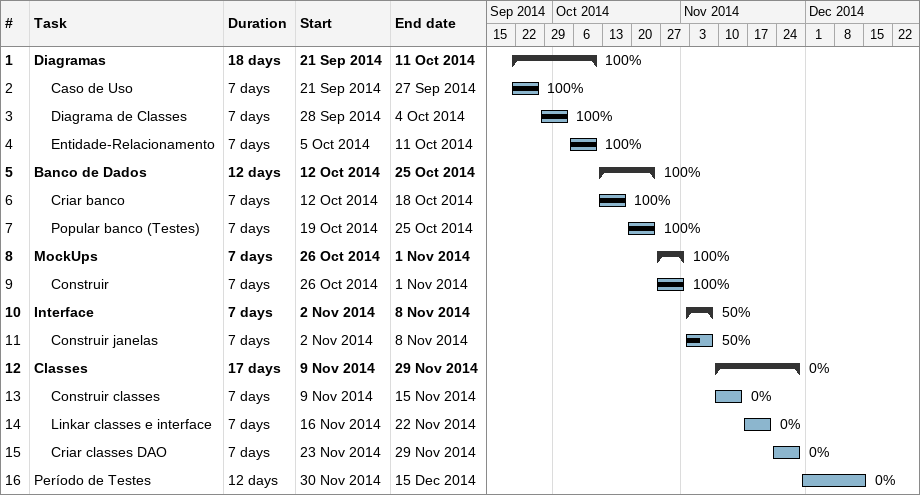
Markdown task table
| ID | Level | Task | Duration | Start | Finish | % complete |
|---|---|---|---|---|---|---|
| 1 | 1 | **Diagramas** | 18d | 2014-09-21 | 2014-10-11 | 100 |
| 2 | 2 | Caso de Uso | 7d | 2014-09-21 | 2014-09-27 | 100 |
| 3 | 2 | Diagrama de Classes | 7d | 2014-09-28 | 2014-10-04 | 100 |
| 4 | 2 | Entidade-Relacionamento | 7d | 2014-10-05 | 2014-10-11 | 100 |
| 5 | 1 | **Banco de Dados** | 12d | 2014-10-12 | 2014-10-25 | 100 |
| 6 | 2 | Criar banco | 7d | 2014-10-12 | 2014-10-18 | 100 |
| 7 | 2 | Popular banco (Testes) | 7d | 2014-10-19 | 2014-10-25 | 100 |
| 8 | 1 | **MockUps** | 7d | 2014-10-26 | 2014-11-01 | 100 |
| 9 | 2 | Construir | 7d | 2014-10-26 | 2014-11-01 | 100 |
| 10 | 1 | **Interface** | 7d | 2014-11-02 | 2014-11-08 | 50 |
| 11 | 2 | Construir janelas | 7d | 2014-11-02 | 2014-11-08 | 50 |
| 12 | 1 | **Classes** | 17d | 2014-11-09 | 2014-11-29 | 0 |
| 13 | 2 | Construir classes | 7d | 2014-11-09 | 2014-11-15 | 0 |
| 14 | 2 | Linkar classes e interface | 7d | 2014-11-16 | 2014-11-22 | 0 |
| 15 | 2 | Criar classes DAO | 7d | 2014-11-23 | 2014-11-29 | 0 |
| 16 | 1 | Período de Testes | 12d | 2014-11-30 | 2014-12-15 | 0 |
